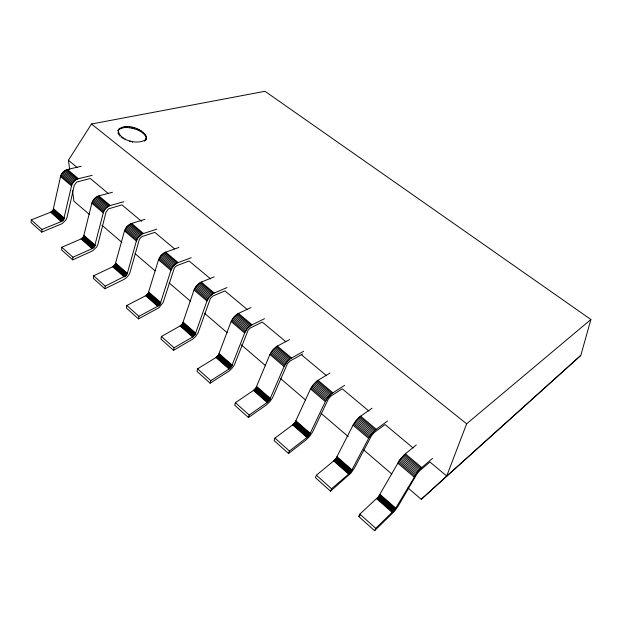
<?xml version="1.0" encoding="UTF-8"?>
<svg xmlns="http://www.w3.org/2000/svg" width="622" height="622" viewBox="0 0 622 622"><rect width="100%" height="100%" fill="white"/><g stroke="black" fill="none" stroke-linecap="round" stroke-linejoin="round"><path stroke-width="0.93" d="M81.249 166.276L67.433 169.464C64.097 170.381 61.384 173.235 60.536 176.57L53.041 210.189L50.631 212.219L31.248 219.908L31.1 222.552L41.76 232.115L61.959 223.741L65.862 220.087L67.044 217.381L74.306 185.177L76.755 182.013L90.314 178.514L108.407 193.613M41.76 232.115L41.931 229.479L31.248 219.908M112.473 192.252L98.828 195.883C95.493 196.941 92.802 199.833 91.854 203.184L83.472 236.85L81.047 238.949L61.803 247.268L61.578 249.896L72.681 259.856L92.725 250.814L96.659 247.035L97.903 244.314L106.035 212.086L108.547 208.852L121.92 204.895L141.567 221.3M72.681 259.856L72.929 257.228L61.803 247.268M144.98 219.286L130.573 223.788L126.779 226.781L124.486 230.91L115.14 264.599L112.706 266.768L93.634 275.764L93.323 278.376L104.893 288.756L123.856 279.488L126.499 277.661L128.723 275.095L130.029 272.358L139.289 239.602L140.704 237.588L142.648 236.337L154.839 232.379L174.626 248.893M146.512 137.314L145.579 140.37L146.512 137.314C143.231 128.179 123.778 121.889 117.947 130.947L118.786 129.081M104.893 288.756L105.227 286.143L93.634 275.764M178.856 247.463L164.698 252.524L160.896 255.642L158.509 259.825L148.137 293.506L145.688 295.753L126.81 305.472L126.414 308.061L138.481 318.884L159.007 307.703L163.166 302.471L174.409 267.779L176.702 265.687L189.15 261.015L210.601 278.928M138.481 318.884L138.908 316.303L157.708 306.319L160.157 304.034L170.91 270.368L173.336 266.169L177.138 263.005L191.203 257.733M118.149 130.13C119.105 140.712 137.967 145.237 145.797 139.561M214.178 276.852L200.307 282.512L196.505 285.77L194.017 290L182.534 323.642L180.077 325.975L161.432 336.471L160.942 339.037L173.53 350.334L192.921 338.967L195.495 336.665L198.045 332.933L210.454 298.288L212.755 296.119L224.939 290.894L247.432 309.67M173.53 350.334L174.067 347.776L192.618 336.992L195.083 334.628L206.97 301.009L209.497 296.756L213.299 293.452L227.061 287.566M41.931 229.479L61.275 221.564L63.685 219.512L71.491 185.877C72.37 182.534 75.075 179.665 78.411 178.708L92.173 175.365M251.055 307.525L237.511 313.838L233.709 317.236L231.112 321.52L218.431 355.084L215.966 357.51L197.594 368.838L196.995 371.381L210.15 383.191L229.246 370.922L231.819 368.519L234.44 364.725L248.124 330.165L250.433 327.911L262.313 322.095L285.863 341.758M117.97 133.411L118.172 132.587M118.584 129.897L119.836 128.202M118.631 134.749L118.833 133.924M119.634 129.018L121.049 128.319L121.251 127.502M119.712 136.101L119.914 135.277M121.049 128.319L122.798 127.837L123 127.02M121.173 137.431L121.383 136.607M72.929 257.228L92.118 248.676L94.544 246.553L103.26 212.88C104.247 209.521 106.93 206.613 110.273 205.509L123.84 201.707M122.798 127.837L124.812 127.572L125.014 126.756M122.977 138.69L123.187 137.866M124.812 127.572L127.043 127.533L127.246 126.725M125.061 139.841L125.271 139.017M127.043 127.533L129.423 127.728L129.625 126.919M210.15 383.191L210.796 380.664L229.059 369.017L231.532 366.56L244.656 333.034L247.292 328.727L251.094 325.275L264.513 318.721M129.423 127.728L131.872 128.14L132.074 127.339M129.811 141.684L130.021 140.86M146.294 138.123C145.05 132.735 139.009 130.418 134.321 128.77L134.531 127.961M132.33 142.314L132.54 141.489M136.7 129.586L136.91 128.777M138.947 130.566L139.157 129.757M140.984 131.685L141.194 130.877M142.757 132.906L142.974 132.105M144.218 134.204L144.428 133.396M145.315 135.526L145.525 134.725M144.592 141.287L144.809 140.471M146.014 136.848L146.232 136.039M146.154 139.305L146.364 138.496M105.227 286.143L125.971 275.593L127.331 273.33L136.374 241.017L137.921 237.876L142.5 233.833L156.822 229.137M407.978 487.92L421.257 499.318L580.8 355.403L590.9 319.506L264.995 91.294L91.496 124.003L68.428 160.243L69.711 169.767M289.588 339.573L276.409 346.594L272.607 350.147L269.901 354.486L255.93 387.934L253.449 390.453L235.396 402.683L234.681 405.194L248.442 417.541L266.34 404.961L269.761 401.804L272.475 397.948L287.519 363.512L290.28 360.877L302.704 353.965M248.442 417.541L249.204 415.053L267.133 402.481L269.614 399.93L284.075 366.529L286.828 362.175L290.622 358.56L303.66 351.274M329.885 373.091L317.119 380.882L313.332 384.598L310.502 388.991L295.123 422.276L292.643 424.896L274.955 438.106L274.108 440.57L288.522 453.5L306.032 439.917L309.445 436.605L312.703 431.785L328.369 398.99L331.083 395.973L342.24 388.82L368.908 411.08M288.522 453.5L289.417 451.051L306.957 437.476L309.445 434.825L325.345 401.602L328.222 397.194L332.008 393.415L344.611 385.345M590.9 319.506L466.64 423.807L446.713 476.024L421.257 499.318M372.08 408.188L359.78 416.802L356.009 420.705L353.047 425.145L336.152 458.22L333.656 460.941L316.396 475.208L315.416 477.626L330.523 491.178L350.979 473.031L354.369 468.148L371.591 435.587L374.32 432.461L385.041 424.546L413.031 447.91M330.523 491.178L331.557 488.775L348.654 474.119L351.15 471.359L368.621 438.37L371.629 433.915L375.393 429.95L387.506 421.024M580.8 355.403L446.713 476.024L429.919 462.006L419.679 470.745L416.934 473.995L398.033 506.261L394.496 511.206L374.576 530.706L358.723 516.485L359.858 514.114L378.324 496.908L399.876 459.751L404.533 454.488L416.297 444.971M374.576 530.706L375.766 528.358L394.853 509.643L417.175 472.448L420.923 468.288L432.484 458.43M358.723 516.485L360.122 515.195M131.872 128.14L134.321 128.77M91.496 124.003L466.64 423.807M68.428 160.243L77.214 167.582M301.375 354.703L326.091 375.338M67.433 169.464L78.411 178.708M98.828 195.883L110.273 205.509M131.545 223.407L143.464 233.437M165.654 252.104L178.094 262.57M201.248 282.054L214.24 292.985M238.436 313.34L252.011 324.762M277.311 346.05L291.516 358M318.005 380.283L332.879 392.801M360.643 416.157L376.24 429.281M405.357 453.78L421.739 467.557M66.437 169.783L77.416 179.035M97.848 196.233L109.285 205.866M130.573 223.788L142.5 233.833M164.698 252.524L177.138 263.005M200.307 282.512L213.299 293.452M237.511 313.838L251.094 325.275M276.409 346.594L290.622 358.56M317.119 380.882L332.008 393.415M359.78 416.802L375.393 429.95M404.533 454.488L420.923 468.288M65.427 170.265L76.413 179.525M96.845 196.746L108.29 206.387M129.578 224.332L141.505 234.393M163.71 253.107L176.15 263.596M199.328 283.134L212.327 294.089M236.539 314.499L250.13 325.951M275.453 347.301L289.673 359.291M316.186 381.636L331.075 394.192M358.863 417.611L374.483 430.774M403.639 455.358L420.037 469.175M64.447 170.894L75.433 180.17M95.858 197.407L107.303 207.064M128.591 225.032L140.525 235.1M162.723 253.838L175.171 264.342M198.348 283.896L211.348 294.867M235.567 315.307L249.158 326.775M274.481 348.149L288.701 360.146M315.222 382.53L330.119 395.094M357.907 418.552L373.527 431.73M402.691 456.346L419.096 470.185M63.514 171.664L74.5 180.948M94.925 198.2L106.362 207.872M127.65 225.856L139.577 235.932M161.774 254.686L174.222 265.205M197.399 284.783L210.399 295.769M234.611 316.225L248.201 327.708M273.524 349.105L287.745 361.118M314.258 383.525L329.155 396.113M356.95 419.593L372.57 432.788M401.734 457.427L418.132 471.289M62.659 172.543L73.645 181.826M94.062 199.102L105.499 208.782M126.779 226.781L138.698 236.865M160.896 255.642L173.336 266.169M196.505 285.77L209.497 296.756M233.709 317.236L247.292 328.727M272.607 350.147L286.828 362.175M313.332 384.598L328.222 397.194M356.009 420.705L371.629 433.915M400.786 458.577L417.175 472.448M61.912 173.499L72.891 182.798M93.3 200.082L104.737 209.769M126.002 227.784L137.921 237.876M160.103 256.668L172.535 267.196M195.697 286.812L208.681 297.814M232.877 318.308L246.46 329.808M271.767 351.243L285.972 363.279M312.469 385.718L327.351 398.329M355.123 421.848L370.735 435.066M399.876 459.751L416.266 473.637M61.306 174.51L72.269 183.817M92.67 201.108L104.092 210.804M125.349 228.826L137.26 238.926M159.426 257.726L171.859 268.261M194.997 287.885L207.973 298.894M232.154 319.397L245.729 330.904M271.013 352.355L285.218 364.391M311.692 386.845L326.566 399.456M354.322 422.991L369.919 436.224M399.036 460.918L415.418 474.804M60.839 175.552L71.794 184.851M92.18 202.158L103.594 211.845M124.835 229.883L136.739 239.983M158.89 258.791L171.307 269.334M194.429 288.958L207.398 299.967M231.563 320.486L245.115 331.993M270.391 353.444L284.573 365.487M311.031 387.949L325.889 400.56M353.623 424.103L369.204 437.336M398.298 462.037L414.664 475.923M60.536 176.57L71.491 185.877M91.854 203.184L103.26 212.88M124.486 230.91L136.374 241.017M158.509 259.825L170.91 270.368M194.017 290L206.97 301.009M231.112 321.52L244.656 333.034M269.901 354.486L284.075 366.529M310.502 388.991L325.345 401.602M353.047 425.145L368.621 438.37M397.683 463.071L414.027 476.957M89.42 214.481L73.932 201.194L72.525 190.713M101.954 225.242L121.865 242.331M135.137 253.729L155.049 270.819M169.06 282.839L190.441 301.196M204.459 313.224L227.318 332.848M241.328 344.876L265.664 365.759M280.405 378.417L305.48 399.938M320.968 413.233L348.25 436.652M363.738 449.947L391.759 473.995M53.624 208.837L64.276 218.159M84.079 235.489L95.166 245.185M115.785 263.223L127.331 273.33M148.814 292.122L160.849 302.65M183.249 322.25L195.806 333.229M219.185 353.685L232.301 365.153M256.723 386.526L270.422 398.515M295.963 420.853L310.3 433.402M337.038 456.789L352.052 469.929M380.065 494.436L395.81 508.205M53.492 209.287L64.144 218.61M83.939 235.932L95.026 245.636M115.638 263.674L127.176 273.773M148.65 292.573L160.686 303.101M183.07 322.701L195.627 333.68M218.991 354.136L232.099 365.604M256.513 386.977L270.212 398.959M295.738 421.304L310.067 433.845M336.79 457.24L351.803 470.372M379.801 494.879L395.538 508.656M53.298 209.738L63.942 219.061M83.737 236.391L94.816 246.094M115.42 264.132L126.958 274.24M148.425 293.032L160.453 303.567M182.829 323.168L195.378 334.154M218.742 354.61L231.843 366.078M256.248 387.452L269.94 399.441M295.458 421.786L309.779 434.327M336.494 457.714L351.5 470.854M379.49 495.361L395.219 509.138M53.041 210.189L63.685 219.512M83.472 236.85L94.544 246.553M115.14 264.599L126.678 274.706M148.137 293.506L160.157 304.034M182.534 323.642L195.083 334.628M218.431 355.084L231.532 366.56M255.93 387.934L269.614 399.93M295.123 422.276L309.445 434.825M336.152 458.22L351.15 471.359M379.132 495.874L394.853 509.643M52.722 210.625L63.366 219.955M83.146 237.293L94.225 246.996M114.813 265.05L126.344 275.157M147.803 293.965L159.823 304.5M182.192 324.109L194.733 335.102M218.081 355.566L231.174 367.042M255.564 388.423L269.248 400.42M294.758 422.773L309.072 435.322M335.771 458.725L350.761 471.865M378.736 496.387L394.457 510.172M52.365 211.029L63.001 220.367M82.78 237.713L93.852 247.424M114.44 265.477L125.971 275.593M147.422 294.4L159.442 304.943M181.811 324.56L194.344 335.553M217.692 356.025L230.785 367.509M255.168 388.898L268.852 400.895M294.354 423.263L308.667 435.82M335.359 459.23L350.349 472.378M378.324 496.908L394.037 510.693M51.96 211.402L62.604 220.74M82.376 238.094L93.448 247.805M114.036 265.874L125.566 275.989M147.01 294.812L159.03 305.355M181.399 324.979L193.932 335.981M217.272 356.468L230.365 367.952M254.748 389.349L268.432 401.353M293.926 423.73L308.24 436.286M334.931 459.712L349.922 472.868M377.896 497.406L393.609 511.198M51.533 211.729L62.169 221.074M81.948 238.436L93.02 248.155M113.601 266.224L125.131 276.347M146.582 295.178L158.594 305.729M180.963 325.36L193.496 336.37M216.837 356.865L229.93 368.356M254.312 389.769L267.996 401.781M293.498 424.165L307.812 436.73M334.504 460.163L349.494 473.326M377.461 497.888L393.182 511.681M51.09 212.001L61.726 221.346M81.498 238.716L92.569 248.442M113.157 266.527L124.688 276.658M146.131 295.497L158.151 306.047M180.52 325.695L193.053 336.712M216.402 357.215L229.487 368.714M253.877 390.134L267.561 402.154M293.063 424.554L307.377 437.134M334.076 460.583L349.066 473.746M377.041 498.323L392.762 512.131M50.631 212.219L61.275 221.564M81.047 238.949L92.118 248.676M112.706 266.768L124.237 276.899M145.688 295.753L157.708 306.319M180.077 325.975L192.618 336.992M215.966 357.51L229.059 369.017M253.449 390.453L267.133 402.481M292.643 424.896L306.957 437.476M333.656 460.941L348.654 474.119M376.637 498.712L392.358 512.528M126.81 305.472L138.908 316.303M161.432 336.471L174.067 347.776M197.594 368.838L210.796 380.664M235.396 402.683L249.204 415.053M274.955 438.106L289.417 451.051M316.396 475.208L331.557 488.775M359.858 514.114L375.766 528.358"/></g></svg>
